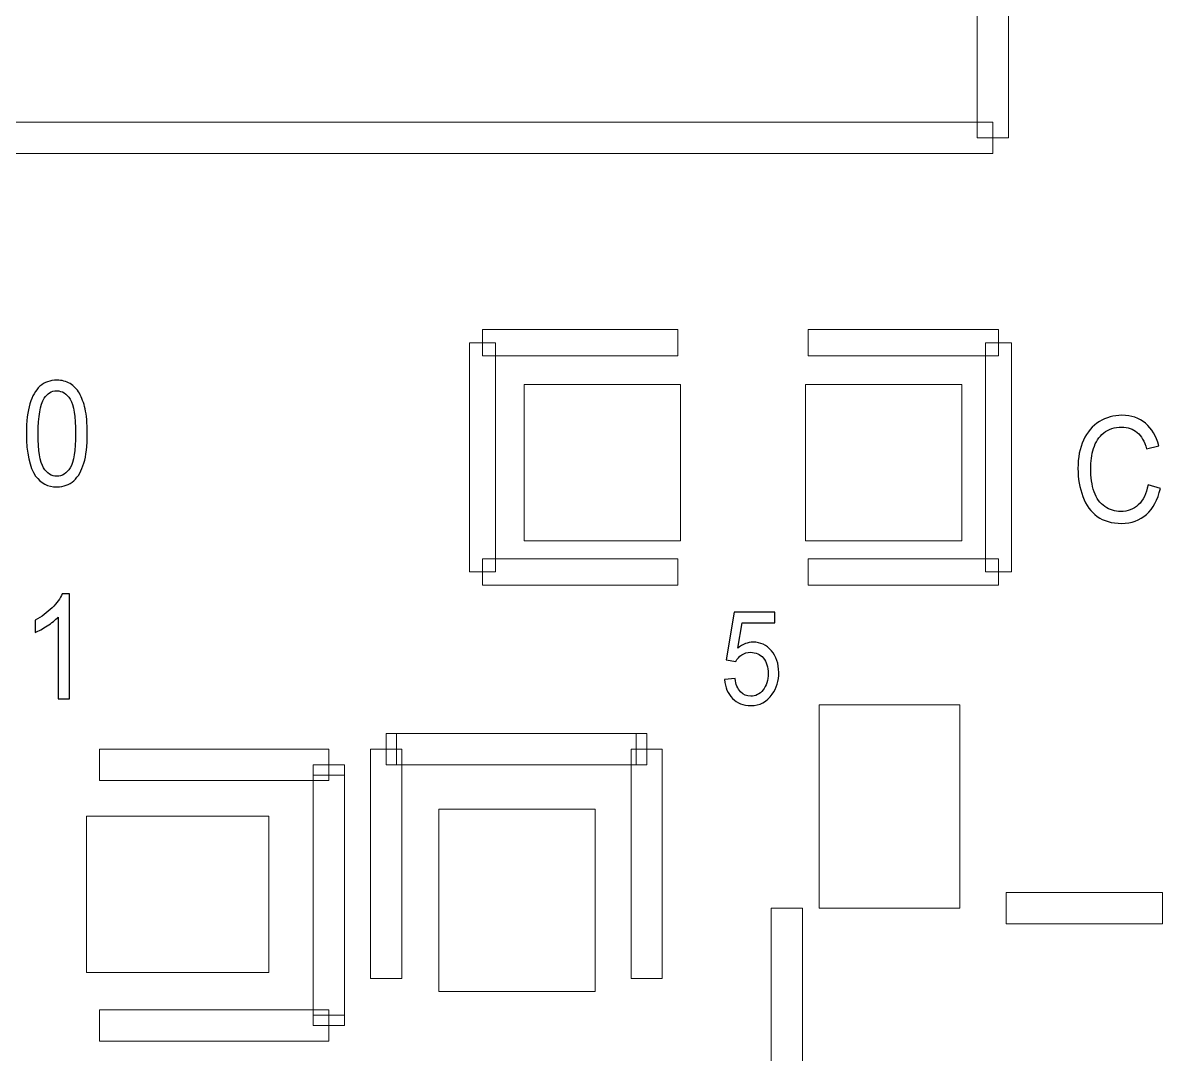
# Model space of a CAD drawing. Header units: millimetres. Extents: x -69 to 39, y -9 to 54.
# Drawn here: x -26.33 to -20.75, y 20.96 to 25.98 of the extents above; entities that cross this region are included whole.
import ezdxf

# ---------------------------------------------------------------- set-up
doc = ezdxf.new("R2010")
doc.units = ezdxf.units.MM
doc.header["$MEASUREMENT"] = 0
for name, color, linetype in [('BG_OUTLINE', 7, 'Continuous'), ('PG_SILKSCREEN_TOP', 7, 'Continuous'), ('PIN_TOP', 7, 'Continuous'), ('RD_SILKSCREEN_TOP', 7, 'Continuous')]:
    doc.layers.add(name, color=color, linetype=linetype)

msp = doc.modelspace()

# ---------------------------------------------------------------- linework, layer by layer
at = {"layer": 'BG_OUTLINE', "color": 176, "lineweight": 9}
msp.add_open_spline([(22.1252, -9.4051), (22.1252, -9.4051), (-56.3279, -9.4051), (-56.3279, -9.4051), (-56.3279, -9.4051), (-56.3279, -9.4051), (-56.3279, 41.6488), (-56.3279, 41.6488), (-56.3279, 41.6488), (-56.3279, 41.6488), (22.3259, 41.6488), (22.3259, 41.6488), (22.3259, 41.6488), (22.9318, 41.6492), (23.513, 41.4088), (23.9418, 40.9807), (23.9418, 40.9807), (24.3705, 40.5525), (24.6115, 39.9687), (24.6119, 39.3628), (24.6119, 39.3628), (24.6119, 39.3628), (24.6119, -7.1191), (24.6119, -7.1191), (24.6119, -7.1191), (24.6123, -7.725), (24.372, -8.3063), (23.9438, -8.735), (23.9438, -8.735), (23.5156, -9.1637), (22.9318, -9.4047), (22.3259, -9.4051), (22.3259, -9.4051), (22.3259, -9.4051), (22.1252, -9.4051), (22.1252, -9.4051)], degree=3, knots=[0, 0, 0, 0, 0.111111, 0.111111, 0.111111, 0.111111, 0.222222, 0.222222, 0.222222, 0.222222, 0.333333, 0.333333, 0.333333, 0.333333, 0.444444, 0.444444, 0.444444, 0.444444, 0.555556, 0.555556, 0.555556, 0.555556, 0.666667, 0.666667, 0.666667, 0.666667, 0.777778, 0.777778, 0.777778, 0.777778, 0.888889, 0.888889, 0.888889, 0.888889, 1, 1, 1, 1], dxfattribs=at)
at = {"layer": 'PG_SILKSCREEN_TOP', "lineweight": 9}
for points in [[(-21.5287, 25.4235), (-21.5287, 25.4235), (-21.6811, 25.4235), (-21.6811, 25.4235), (-21.6811, 25.4235), (-21.6811, 25.4235), (-21.6811, 32.5233), (-21.6811, 32.5233), (-21.6811, 32.5233), (-21.6811, 32.5233), (-21.5287, 32.5233), (-21.5287, 32.5233), (-21.5287, 32.5233), (-21.5287, 32.5233), (-21.5287, 25.4235), (-21.5287, 25.4235)], [(-31.3046, 25.3473), (-31.3046, 25.3473), (-31.3046, 25.4997), (-31.3046, 25.4997), (-31.3046, 25.4997), (-31.3046, 25.4997), (-21.6049, 25.4997), (-21.6049, 25.4997), (-21.6049, 25.4997), (-21.6049, 25.4997), (-21.6049, 25.3473), (-21.6049, 25.3473), (-21.6049, 25.3473), (-21.6049, 25.3473), (-31.3046, 25.3473), (-31.3046, 25.3473)], [(-24.0926, 24.3615), (-24.0926, 24.3615), (-24.0926, 24.4885), (-24.0926, 24.4885), (-24.0926, 24.4885), (-24.0926, 24.4885), (-23.1401, 24.4885), (-23.1401, 24.4885), (-23.1401, 24.4885), (-23.1401, 24.4885), (-23.1401, 24.3615), (-23.1401, 24.3615), (-23.1401, 24.3615), (-23.1401, 24.3615), (-24.0926, 24.3615), (-24.0926, 24.3615)], [(-21.578, 24.4885), (-21.578, 24.4885), (-21.578, 24.3615), (-21.578, 24.3615), (-21.578, 24.3615), (-21.578, 24.3615), (-22.5051, 24.3615), (-22.5051, 24.3615), (-22.5051, 24.3615), (-22.5051, 24.3615), (-22.5051, 24.4885), (-22.5051, 24.4885), (-22.5051, 24.4885), (-22.5051, 24.4885), (-21.578, 24.4885), (-21.578, 24.4885)], [(-24.0291, 23.3075), (-24.0291, 23.3075), (-24.1561, 23.3075), (-24.1561, 23.3075), (-24.1561, 23.3075), (-24.1561, 23.3075), (-24.1561, 24.425), (-24.1561, 24.425), (-24.1561, 24.425), (-24.1561, 24.425), (-24.0291, 24.425), (-24.0291, 24.425), (-24.0291, 24.425), (-24.0291, 24.425), (-24.0291, 23.3075), (-24.0291, 23.3075)], [(-21.5145, 23.3075), (-21.5145, 23.3075), (-21.6415, 23.3075), (-21.6415, 23.3075), (-21.6415, 23.3075), (-21.6415, 23.3075), (-21.6415, 24.425), (-21.6415, 24.425), (-21.6415, 24.425), (-21.6415, 24.425), (-21.5145, 24.425), (-21.5145, 24.425), (-21.5145, 24.425), (-21.5145, 24.425), (-21.5145, 23.3075), (-21.5145, 23.3075)], [(-23.1401, 23.371), (-23.1401, 23.371), (-23.1401, 23.244), (-23.1401, 23.244), (-23.1401, 23.244), (-23.1401, 23.244), (-24.0926, 23.244), (-24.0926, 23.244), (-24.0926, 23.244), (-24.0926, 23.244), (-24.0926, 23.371), (-24.0926, 23.371), (-24.0926, 23.371), (-24.0926, 23.371), (-23.1401, 23.371), (-23.1401, 23.371)], [(-22.5051, 23.244), (-22.5051, 23.244), (-22.5051, 23.371), (-22.5051, 23.371), (-22.5051, 23.371), (-22.5051, 23.371), (-21.578, 23.371), (-21.578, 23.371), (-21.578, 23.371), (-21.578, 23.371), (-21.578, 23.244), (-21.578, 23.244), (-21.578, 23.244), (-21.578, 23.244), (-22.5051, 23.244), (-22.5051, 23.244)], [(-24.5625, 22.3677), (-24.5625, 22.3677), (-24.5625, 22.5201), (-24.5625, 22.5201), (-24.5625, 22.5201), (-24.5625, 22.5201), (-24.5117, 22.5201), (-24.5117, 22.5201), (-24.5117, 22.5201), (-24.5117, 22.5201), (-24.5117, 22.3677), (-24.5117, 22.3677), (-24.5117, 22.3677), (-24.5117, 22.3677), (-24.5625, 22.3677), (-24.5625, 22.3677)], [(-24.5117, 22.3677), (-24.5117, 22.3677), (-24.5117, 22.5201), (-24.5117, 22.5201), (-24.5117, 22.5201), (-24.5117, 22.5201), (-23.3433, 22.5201), (-23.3433, 22.5201), (-23.3433, 22.5201), (-23.3433, 22.5201), (-23.3433, 22.3677), (-23.3433, 22.3677), (-23.3433, 22.3677), (-23.3433, 22.3677), (-24.5117, 22.3677), (-24.5117, 22.3677)], [(-23.3433, 22.3677), (-23.3433, 22.3677), (-23.3433, 22.5201), (-23.3433, 22.5201), (-23.3433, 22.5201), (-23.3433, 22.5201), (-23.2925, 22.5201), (-23.2925, 22.5201), (-23.2925, 22.5201), (-23.2925, 22.5201), (-23.2925, 22.3677), (-23.2925, 22.3677), (-23.2925, 22.3677), (-23.2925, 22.3677), (-23.3433, 22.3677), (-23.3433, 22.3677)], [(-24.8419, 22.4439), (-24.8419, 22.4439), (-24.8419, 22.2915), (-24.8419, 22.2915), (-24.8419, 22.2915), (-24.8419, 22.2915), (-25.9595, 22.2915), (-25.9595, 22.2915), (-25.9595, 22.2915), (-25.9595, 22.2915), (-25.9595, 22.4439), (-25.9595, 22.4439), (-25.9595, 22.4439), (-25.9595, 22.4439), (-24.8419, 22.4439), (-24.8419, 22.4439)], [(-24.4863, 21.3263), (-24.4863, 21.3263), (-24.6387, 21.3263), (-24.6387, 21.3263), (-24.6387, 21.3263), (-24.6387, 21.3263), (-24.6387, 22.4439), (-24.6387, 22.4439), (-24.6387, 22.4439), (-24.6387, 22.4439), (-24.4863, 22.4439), (-24.4863, 22.4439), (-24.4863, 22.4439), (-24.4863, 22.4439), (-24.4863, 21.3263), (-24.4863, 21.3263)], [(-23.3687, 22.4439), (-23.3687, 22.4439), (-23.2163, 22.4439), (-23.2163, 22.4439), (-23.2163, 22.4439), (-23.2163, 22.4439), (-23.2163, 21.3263), (-23.2163, 21.3263), (-23.2163, 21.3263), (-23.2163, 21.3263), (-23.3687, 21.3263), (-23.3687, 21.3263), (-23.3687, 21.3263), (-23.3687, 21.3263), (-23.3687, 22.4439), (-23.3687, 22.4439)], [(-24.7657, 22.3169), (-24.7657, 22.3169), (-24.9181, 22.3169), (-24.9181, 22.3169), (-24.9181, 22.3169), (-24.9181, 22.3169), (-24.9181, 22.3677), (-24.9181, 22.3677), (-24.9181, 22.3677), (-24.9181, 22.3677), (-24.7657, 22.3677), (-24.7657, 22.3677), (-24.7657, 22.3677), (-24.7657, 22.3677), (-24.7657, 22.3169), (-24.7657, 22.3169)], [(-24.7657, 21.1485), (-24.7657, 21.1485), (-24.9181, 21.1485), (-24.9181, 21.1485), (-24.9181, 21.1485), (-24.9181, 21.1485), (-24.9181, 22.3169), (-24.9181, 22.3169), (-24.9181, 22.3169), (-24.9181, 22.3169), (-24.7657, 22.3169), (-24.7657, 22.3169), (-24.7657, 22.3169), (-24.7657, 22.3169), (-24.7657, 21.1485), (-24.7657, 21.1485)], [(-21.5399, 21.593), (-21.5399, 21.593), (-21.5399, 21.7454), (-21.5399, 21.7454), (-21.5399, 21.7454), (-21.5399, 21.7454), (-20.7779, 21.7454), (-20.7779, 21.7454), (-20.7779, 21.7454), (-20.7779, 21.7454), (-20.7779, 21.593), (-20.7779, 21.593), (-20.7779, 21.593), (-20.7779, 21.593), (-21.5399, 21.593), (-21.5399, 21.593)], [(-22.5328, 20.069), (-22.5328, 20.069), (-22.6852, 20.069), (-22.6852, 20.069), (-22.6852, 20.069), (-22.6852, 20.069), (-22.6852, 21.6692), (-22.6852, 21.6692), (-22.6852, 21.6692), (-22.6852, 21.6692), (-22.5328, 21.6692), (-22.5328, 21.6692), (-22.5328, 21.6692), (-22.5328, 21.6692), (-22.5328, 20.069), (-22.5328, 20.069)], [(-25.9595, 21.0215), (-25.9595, 21.0215), (-25.9595, 21.1739), (-25.9595, 21.1739), (-25.9595, 21.1739), (-25.9595, 21.1739), (-24.8419, 21.1739), (-24.8419, 21.1739), (-24.8419, 21.1739), (-24.8419, 21.1739), (-24.8419, 21.0215), (-24.8419, 21.0215), (-24.8419, 21.0215), (-24.8419, 21.0215), (-25.9595, 21.0215), (-25.9595, 21.0215)], [(-24.7657, 21.0977), (-24.7657, 21.0977), (-24.9181, 21.0977), (-24.9181, 21.0977), (-24.9181, 21.0977), (-24.9181, 21.0977), (-24.9181, 21.1485), (-24.9181, 21.1485), (-24.9181, 21.1485), (-24.9181, 21.1485), (-24.7657, 21.1485), (-24.7657, 21.1485), (-24.7657, 21.1485), (-24.7657, 21.1485), (-24.7657, 21.0977), (-24.7657, 21.0977)]]:
    msp.add_open_spline(points, degree=3, knots=[0, 0, 0, 0, 0.25, 0.25, 0.25, 0.25, 0.5, 0.5, 0.5, 0.5, 0.75, 0.75, 0.75, 0.75, 1, 1, 1, 1], dxfattribs=at)
at = {"layer": 'PG_SILKSCREEN_TOP'}
msp.add_open_spline([(-22.9134, 22.783), (-22.9134, 22.783), (-22.8619, 22.7879), (-22.8619, 22.7879), (-22.8619, 22.7879), (-22.8582, 22.7594), (-22.8493, 22.738), (-22.8355, 22.7236), (-22.8355, 22.7236), (-22.8215, 22.7092), (-22.8048, 22.702), (-22.7852, 22.702), (-22.7852, 22.702), (-22.7615, 22.702), (-22.7416, 22.7122), (-22.7253, 22.7324), (-22.7253, 22.7324), (-22.7089, 22.7527), (-22.7007, 22.7796), (-22.7007, 22.813), (-22.7007, 22.813), (-22.7007, 22.8449), (-22.7086, 22.87), (-22.7243, 22.8884), (-22.7243, 22.8884), (-22.74, 22.9068), (-22.7606, 22.916), (-22.786, 22.916), (-22.786, 22.916), (-22.8018, 22.916), (-22.816, 22.9119), (-22.8287, 22.9037), (-22.8287, 22.9037), (-22.8415, 22.8956), (-22.8515, 22.885), (-22.8587, 22.872), (-22.8587, 22.872), (-22.8587, 22.872), (-22.9047, 22.8787), (-22.9047, 22.8787), (-22.9047, 22.8787), (-22.9047, 22.8787), (-22.8661, 23.1122), (-22.8661, 23.1122), (-22.8661, 23.1122), (-22.8661, 23.1122), (-22.6675, 23.1122), (-22.6675, 23.1122), (-22.6675, 23.1122), (-22.6675, 23.1122), (-22.6675, 23.0589), (-22.6675, 23.0589), (-22.6675, 23.0589), (-22.6675, 23.0589), (-22.8268, 23.0589), (-22.8268, 23.0589), (-22.8268, 23.0589), (-22.8268, 23.0589), (-22.8484, 22.9367), (-22.8484, 22.9367), (-22.8484, 22.9367), (-22.8244, 22.9558), (-22.7992, 22.9653), (-22.7729, 22.9653), (-22.7729, 22.9653), (-22.738, 22.9653), (-22.7087, 22.9516), (-22.6847, 22.924), (-22.6847, 22.924), (-22.6607, 22.8965), (-22.6487, 22.8612), (-22.6487, 22.818), (-22.6487, 22.818), (-22.6487, 22.7768), (-22.6593, 22.7413), (-22.6803, 22.7113), (-22.6803, 22.7113), (-22.7059, 22.6746), (-22.7409, 22.6562), (-22.7852, 22.6562), (-22.7852, 22.6562), (-22.8215, 22.6562), (-22.8511, 22.6677), (-22.8741, 22.6909), (-22.8741, 22.6909), (-22.8971, 22.7141), (-22.9102, 22.7448), (-22.9134, 22.783)], degree=3, knots=[0, 0, 0, 0, 0.045455, 0.045455, 0.045455, 0.045455, 0.090909, 0.090909, 0.090909, 0.090909, 0.136364, 0.136364, 0.136364, 0.136364, 0.181818, 0.181818, 0.181818, 0.181818, 0.227273, 0.227273, 0.227273, 0.227273, 0.272727, 0.272727, 0.272727, 0.272727, 0.318182, 0.318182, 0.318182, 0.318182, 0.363636, 0.363636, 0.363636, 0.363636, 0.409091, 0.409091, 0.409091, 0.409091, 0.454545, 0.454545, 0.454545, 0.454545, 0.5, 0.5, 0.5, 0.5, 0.545455, 0.545455, 0.545455, 0.545455, 0.590909, 0.590909, 0.590909, 0.590909, 0.636364, 0.636364, 0.636364, 0.636364, 0.681818, 0.681818, 0.681818, 0.681818, 0.727273, 0.727273, 0.727273, 0.727273, 0.772727, 0.772727, 0.772727, 0.772727, 0.818182, 0.818182, 0.818182, 0.818182, 0.863636, 0.863636, 0.863636, 0.863636, 0.909091, 0.909091, 0.909091, 0.909091, 0.954545, 0.954545, 0.954545, 0.954545, 1, 1, 1, 1], dxfattribs=at)
at = {"layer": 'PIN_TOP', "color": 8, "lineweight": 9}
for points in [[(-23.1274, 24.2218), (-23.1274, 24.2218), (-23.1274, 23.4599), (-23.1274, 23.4599), (-23.1274, 23.4599), (-23.1274, 23.4599), (-23.8894, 23.4599), (-23.8894, 23.4599), (-23.8894, 23.4599), (-23.8894, 23.4599), (-23.8894, 24.2218), (-23.8894, 24.2218), (-23.8894, 24.2218), (-23.8894, 24.2218), (-23.1274, 24.2218), (-23.1274, 24.2218)], [(-21.7558, 24.2218), (-21.7558, 24.2218), (-21.7558, 23.4599), (-21.7558, 23.4599), (-21.7558, 23.4599), (-21.7558, 23.4599), (-22.5178, 23.4599), (-22.5178, 23.4599), (-22.5178, 23.4599), (-22.5178, 23.4599), (-22.5178, 24.2218), (-22.5178, 24.2218), (-22.5178, 24.2218), (-22.5178, 24.2218), (-21.7558, 24.2218), (-21.7558, 24.2218)], [(-22.4518, 21.6687), (-22.4518, 21.6687), (-22.4518, 22.6593), (-22.4518, 22.6593), (-22.4518, 22.6593), (-22.4518, 22.6593), (-21.766, 22.6593), (-21.766, 22.6593), (-21.766, 22.6593), (-21.766, 22.6593), (-21.766, 21.6687), (-21.766, 21.6687), (-21.766, 21.6687), (-21.766, 21.6687), (-22.4518, 21.6687), (-22.4518, 21.6687)], [(-26.023, 21.3553), (-26.023, 21.3553), (-26.023, 22.1173), (-26.023, 22.1173), (-26.023, 22.1173), (-26.023, 22.1173), (-25.134, 22.1173), (-25.134, 22.1173), (-25.134, 22.1173), (-25.134, 22.1173), (-25.134, 21.3553), (-25.134, 21.3553), (-25.134, 21.3553), (-25.134, 21.3553), (-26.023, 21.3553), (-26.023, 21.3553)], [(-24.3049, 22.1518), (-24.3049, 22.1518), (-23.5429, 22.1518), (-23.5429, 22.1518), (-23.5429, 22.1518), (-23.5429, 22.1518), (-23.5429, 21.2628), (-23.5429, 21.2628), (-23.5429, 21.2628), (-23.5429, 21.2628), (-24.3049, 21.2628), (-24.3049, 21.2628), (-24.3049, 21.2628), (-24.3049, 21.2628), (-24.3049, 22.1518), (-24.3049, 22.1518)]]:
    msp.add_open_spline(points, degree=3, knots=[0, 0, 0, 0, 0.25, 0.25, 0.25, 0.25, 0.5, 0.5, 0.5, 0.5, 0.75, 0.75, 0.75, 0.75, 1, 1, 1, 1], dxfattribs=at)
at = {"layer": 'RD_SILKSCREEN_TOP', "color": 1}
for points, knots in [([(-26.3153, 23.9821), (-26.3153, 24.0423), (-26.3097, 24.0907), (-26.2987, 24.1274), (-26.2987, 24.1274), (-26.2876, 24.1641), (-26.2712, 24.1925), (-26.2493, 24.2124), (-26.2493, 24.2124), (-26.2275, 24.2323), (-26.2001, 24.2422), (-26.167, 24.2422), (-26.167, 24.2422), (-26.1427, 24.2422), (-26.1212, 24.2367), (-26.1029, 24.2256), (-26.1029, 24.2256), (-26.0845, 24.2147), (-26.0693, 24.1989), (-26.0572, 24.1781), (-26.0572, 24.1781), (-26.0453, 24.1574), (-26.0359, 24.1321), (-26.0291, 24.1024), (-26.0291, 24.1024), (-26.0222, 24.0726), (-26.0188, 24.0325), (-26.0188, 23.9821), (-26.0188, 23.9821), (-26.0188, 23.9223), (-26.0243, 23.8742), (-26.0352, 23.8374), (-26.0352, 23.8374), (-26.0462, 23.8007), (-26.0626, 23.7724), (-26.0845, 23.7523), (-26.0845, 23.7523), (-26.1062, 23.7323), (-26.1337, 23.7223), (-26.167, 23.7223), (-26.167, 23.7223), (-26.2109, 23.7223), (-26.2453, 23.7399), (-26.2703, 23.7751), (-26.2703, 23.7751), (-26.3003, 23.8174), (-26.3153, 23.8865), (-26.3153, 23.9821)], [0, 0, 0, 0, 0.083333, 0.083333, 0.083333, 0.083333, 0.166667, 0.166667, 0.166667, 0.166667, 0.25, 0.25, 0.25, 0.25, 0.333333, 0.333333, 0.333333, 0.333333, 0.416667, 0.416667, 0.416667, 0.416667, 0.5, 0.5, 0.5, 0.5, 0.583333, 0.583333, 0.583333, 0.583333, 0.666667, 0.666667, 0.666667, 0.666667, 0.75, 0.75, 0.75, 0.75, 0.833333, 0.833333, 0.833333, 0.833333, 0.916667, 0.916667, 0.916667, 0.916667, 1, 1, 1, 1]), ([(-26.2579, 23.9821), (-26.2579, 23.8985), (-26.2491, 23.8429), (-26.2316, 23.8152), (-26.2316, 23.8152), (-26.2142, 23.7875), (-26.1927, 23.7737), (-26.167, 23.7737), (-26.167, 23.7737), (-26.1413, 23.7737), (-26.1199, 23.7877), (-26.1024, 23.8154), (-26.1024, 23.8154), (-26.085, 23.8431), (-26.0762, 23.8987), (-26.0762, 23.9821), (-26.0762, 23.9821), (-26.0762, 24.0659), (-26.085, 24.1216), (-26.1024, 24.1491), (-26.1024, 24.1491), (-26.1199, 24.1767), (-26.1416, 24.1904), (-26.1676, 24.1904), (-26.1676, 24.1904), (-26.1933, 24.1904), (-26.2137, 24.1782), (-26.2291, 24.1539), (-26.2291, 24.1539), (-26.2483, 24.123), (-26.2579, 24.0656), (-26.2579, 23.9821)], [0, 0, 0, 0, 0.125, 0.125, 0.125, 0.125, 0.25, 0.25, 0.25, 0.25, 0.375, 0.375, 0.375, 0.375, 0.5, 0.5, 0.5, 0.5, 0.625, 0.625, 0.625, 0.625, 0.75, 0.75, 0.75, 0.75, 0.875, 0.875, 0.875, 0.875, 1, 1, 1, 1]), ([(-20.8491, 23.7317), (-20.8491, 23.7317), (-20.7889, 23.7146), (-20.7889, 23.7146), (-20.7889, 23.7146), (-20.8015, 23.6594), (-20.8243, 23.6172), (-20.857, 23.588), (-20.857, 23.588), (-20.8897, 23.559), (-20.9298, 23.5445), (-20.9772, 23.5445), (-20.9772, 23.5445), (-21.0262, 23.5445), (-21.066, 23.5557), (-21.0967, 23.578), (-21.0967, 23.578), (-21.1274, 23.6004), (-21.1508, 23.6327), (-21.1668, 23.6751), (-21.1668, 23.6751), (-21.1828, 23.7175), (-21.1908, 23.763), (-21.1908, 23.8116), (-21.1908, 23.8116), (-21.1908, 23.8646), (-21.1818, 23.9108), (-21.1637, 23.9503), (-21.1637, 23.9503), (-21.1455, 23.9898), (-21.1198, 24.0197), (-21.0864, 24.0403), (-21.0864, 24.0403), (-21.053, 24.0608), (-21.0163, 24.071), (-20.9762, 24.071), (-20.9762, 24.071), (-20.9307, 24.071), (-20.8925, 24.058), (-20.8615, 24.0321), (-20.8615, 24.0321), (-20.8305, 24.0061), (-20.8089, 23.9697), (-20.7968, 23.9227), (-20.7968, 23.9227), (-20.7968, 23.9227), (-20.8559, 23.907), (-20.8559, 23.907), (-20.8559, 23.907), (-20.8665, 23.9441), (-20.8817, 23.971), (-20.9019, 23.988), (-20.9019, 23.988), (-20.9219, 24.0049), (-20.947, 24.0133), (-20.9775, 24.0133), (-20.9775, 24.0133), (-21.0124, 24.0133), (-21.0415, 24.004), (-21.065, 23.9853), (-21.065, 23.9853), (-21.0886, 23.9664), (-21.105, 23.9413), (-21.1145, 23.9096), (-21.1145, 23.9096), (-21.124, 23.8781), (-21.1287, 23.8455), (-21.1287, 23.812), (-21.1287, 23.812), (-21.1287, 23.7686), (-21.1231, 23.7309), (-21.112, 23.6985), (-21.112, 23.6985), (-21.1006, 23.6663), (-21.0831, 23.6421), (-21.0593, 23.6261), (-21.0593, 23.6261), (-21.0355, 23.6101), (-21.0098, 23.6022), (-20.982, 23.6022), (-20.982, 23.6022), (-20.9484, 23.6022), (-20.9199, 23.6131), (-20.8965, 23.6348), (-20.8965, 23.6348), (-20.8731, 23.6566), (-20.8574, 23.6889), (-20.8491, 23.7317)], [0, 0, 0, 0, 0.045455, 0.045455, 0.045455, 0.045455, 0.090909, 0.090909, 0.090909, 0.090909, 0.136364, 0.136364, 0.136364, 0.136364, 0.181818, 0.181818, 0.181818, 0.181818, 0.227273, 0.227273, 0.227273, 0.227273, 0.272727, 0.272727, 0.272727, 0.272727, 0.318182, 0.318182, 0.318182, 0.318182, 0.363636, 0.363636, 0.363636, 0.363636, 0.409091, 0.409091, 0.409091, 0.409091, 0.454545, 0.454545, 0.454545, 0.454545, 0.5, 0.5, 0.5, 0.5, 0.545455, 0.545455, 0.545455, 0.545455, 0.590909, 0.590909, 0.590909, 0.590909, 0.636364, 0.636364, 0.636364, 0.636364, 0.681818, 0.681818, 0.681818, 0.681818, 0.727273, 0.727273, 0.727273, 0.727273, 0.772727, 0.772727, 0.772727, 0.772727, 0.818182, 0.818182, 0.818182, 0.818182, 0.863636, 0.863636, 0.863636, 0.863636, 0.909091, 0.909091, 0.909091, 0.909091, 0.954545, 0.954545, 0.954545, 0.954545, 1, 1, 1, 1]), ([(-26.1051, 22.6896), (-26.1051, 22.6896), (-26.1608, 22.6896), (-26.1608, 22.6896), (-26.1608, 22.6896), (-26.1608, 22.6896), (-26.1608, 23.0879), (-26.1608, 23.0879), (-26.1608, 23.0879), (-26.1743, 23.0735), (-26.1919, 23.0592), (-26.2137, 23.0448), (-26.2137, 23.0448), (-26.2355, 23.0305), (-26.2552, 23.0197), (-26.2725, 23.0126), (-26.2725, 23.0126), (-26.2725, 23.0126), (-26.2725, 23.0729), (-26.2725, 23.0729), (-26.2725, 23.0729), (-26.2412, 23.0894), (-26.2139, 23.1093), (-26.1906, 23.1327), (-26.1906, 23.1327), (-26.1673, 23.1561), (-26.1507, 23.1788), (-26.141, 23.2008), (-26.141, 23.2008), (-26.141, 23.2008), (-26.1051, 23.2008), (-26.1051, 23.2008), (-26.1051, 23.2008), (-26.1051, 23.2008), (-26.1051, 22.6896), (-26.1051, 22.6896)], [0, 0, 0, 0, 0.111111, 0.111111, 0.111111, 0.111111, 0.222222, 0.222222, 0.222222, 0.222222, 0.333333, 0.333333, 0.333333, 0.333333, 0.444444, 0.444444, 0.444444, 0.444444, 0.555556, 0.555556, 0.555556, 0.555556, 0.666667, 0.666667, 0.666667, 0.666667, 0.777778, 0.777778, 0.777778, 0.777778, 0.888889, 0.888889, 0.888889, 0.888889, 1, 1, 1, 1])]:
    msp.add_open_spline(points, degree=3, knots=knots, dxfattribs=at)

doc.saveas('drawing.dxf')
